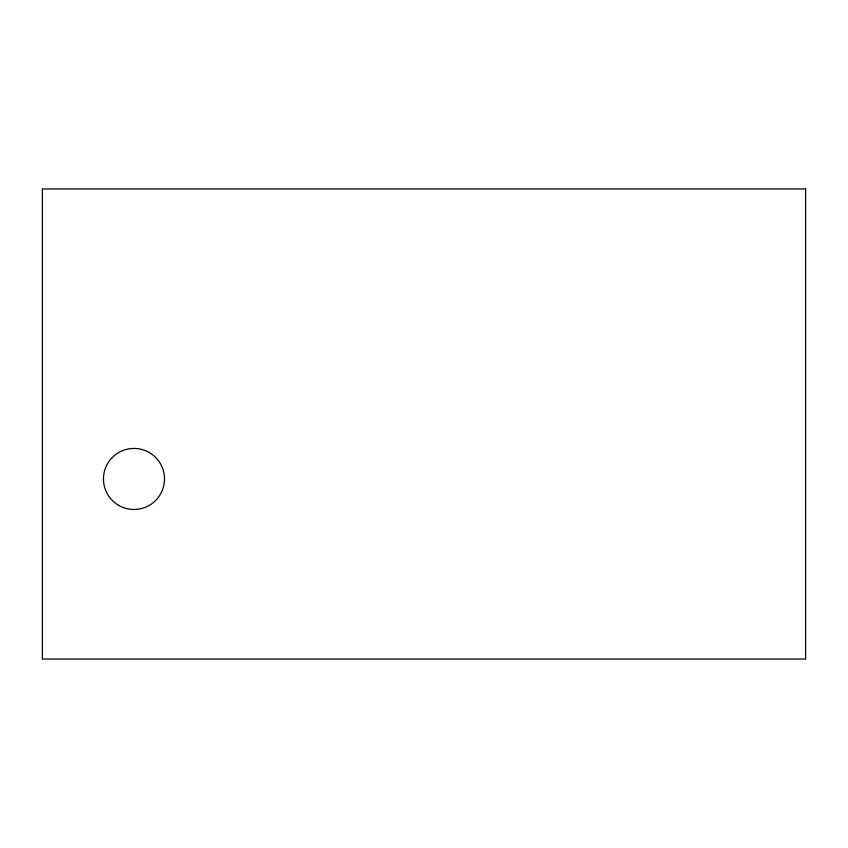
<?xml version="1.0" encoding="UTF-8"?>
<svg xmlns="http://www.w3.org/2000/svg" width="848" height="848" viewBox="0 0 848 848"><rect width="100%" height="100%" fill="white"/><g stroke="black" fill="none" stroke-linecap="round" stroke-linejoin="round"><path stroke-width="1.27" d="M805.6 188.934L42.4 188.934L42.4 659.066L805.6 659.066L805.6 188.934M118.72 505.387A30.528 30.528 0 0 0 164.512 478.95A30.528 30.528 0 0 0 118.72 452.514A30.528 30.528 0 0 0 118.72 505.387"/></g></svg>
